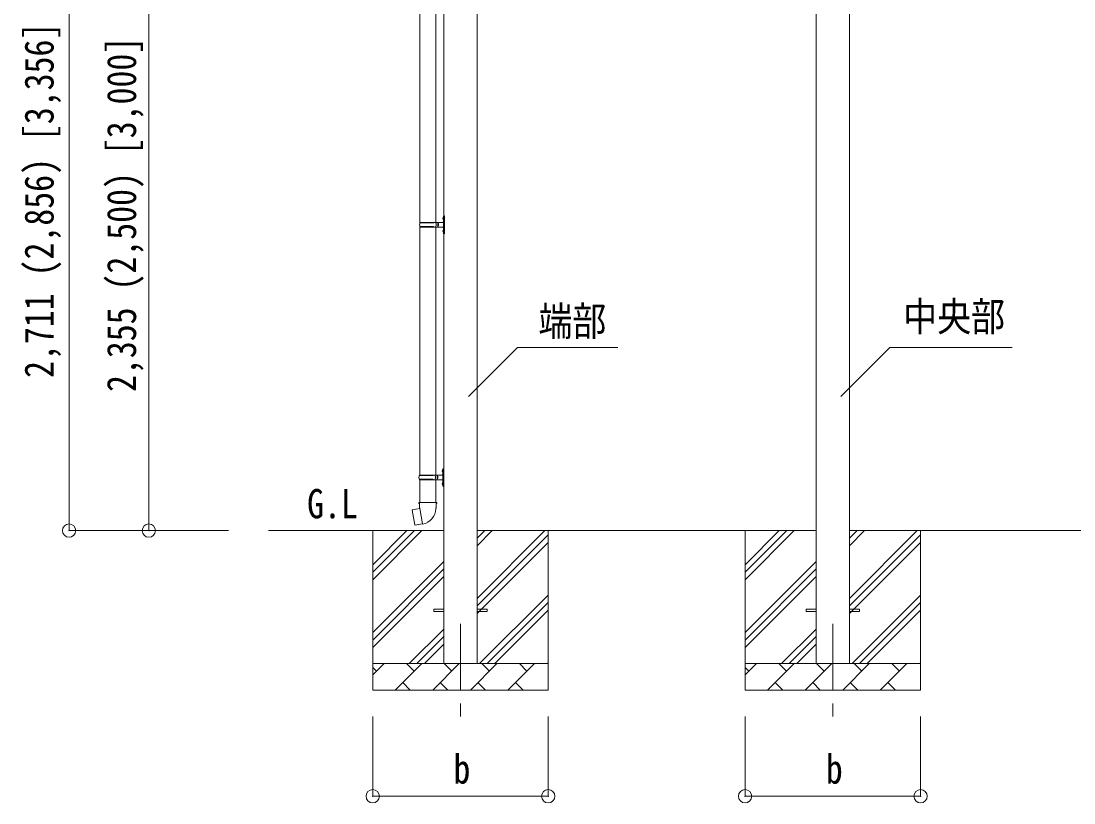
# Model space of a CAD drawing. Units: millimetres at full size, sheet at 1:50; details may follow other scales. Extents: x -14053 to 14053, y -9700 to 9700.
# Drawn here: x 4874 to 8833, y -255 to 2685 of the extents above; entities that cross this region are included whole.
import ezdxf
from ezdxf.enums import TextEntityAlignment as Align

# ---------------------------------------------------------------- set-up
doc = ezdxf.new("R2010")
doc.units = ezdxf.units.MM
doc.header["$LTSCALE"] = 50
doc.header["$PDMODE"] = 32
doc.header["$PDSIZE"] = 50
doc.linetypes.add('CHAIN1', pattern=[8, 5, -1, 1, -1])
for name, color, linetype, lineweight in [('0-2_建具', 4, 'Continuous', 9), ('0-3_階段', 7, 'CHAIN1', 9), ('0-4_設備', 4, 'Continuous', 9), ('0-7_ハッチ', 7, 'Continuous', 9), ('0-8_外構', 6, 'Continuous', 9), ('0-9_敷地', 7, 'Continuous', 9)]:
    doc.layers.add(name, color=color, linetype=linetype, lineweight=lineweight)
doc.styles.add('ＭＳ ゴシック', font='')
doc.styles.get('ＭＳ ゴシック').set_extended_font_data('MS Gothic')

msp = doc.modelspace()

# ---------------------------------------------------------------- linework, layer by layer
at = {"layer": '0-2_建具'}
for p, q in [((7863.9, 3167.97), (7863.9, 268.8)), ((7988.9, 268.8), (7988.9, 3167.97)), ((6463.9, 3121.3), (6463.9, 268.8)), ((6588.9, 268.8), (6588.9, 3121.3)), ((6426.4, 473.3), (6463.9, 473.3)), ((6426.4, 464.3), (6426.4, 473.3)), ((6426.4, 464.3), (6463.9, 464.3)), ((6588.9, 473.3), (6626.4, 473.3)), ((6588.9, 464.3), (6626.4, 464.3)), ((6626.4, 464.3), (6626.4, 473.3)), ((7826.4, 473.3), (7863.9, 473.3)), ((7826.4, 464.3), (7826.4, 473.3)), ((7826.4, 464.3), (7863.9, 464.3)), ((7988.9, 473.3), (8026.4, 473.3)), ((7988.9, 464.3), (8026.4, 464.3)), ((8026.4, 464.3), (8026.4, 473.3))]:
    msp.add_line(p, q, dxfattribs=at)
at = {"layer": '0-3_階段'}
for p, q in [((6526.4, 418.8), (6526.4, 69.8)), ((7926.4, 418.8), (7926.4, 69.8))]:
    msp.add_line(p, q, dxfattribs=at)
at = {"layer": '0-4_設備', "color": 7}
for p, q in [((6463.9, 768.8), (5804.76, 768.8)), ((6196.4, 768.8), (6196.4, 168.8)), ((6196.4, 583.75), (6381.46, 768.8)), ((6196.4, 612.03), (6353.17, 768.8)), ((6196.4, 640.32), (6324.89, 768.8)), ((7863.9, 768.8), (6588.9, 768.8)), ((6588.9, 513.7), (6844, 768.8)), ((6588.9, 711.69), (6646.01, 768.8)), ((6588.9, 739.97), (6617.73, 768.8)), ((6588.9, 485.42), (6856.4, 752.92)), ((6856.4, 768.8), (6856.4, 168.8)), ((7596.4, 768.8), (7596.4, 168.8)), ((7596.4, 583.75), (7781.46, 768.8)), ((7596.4, 612.03), (7753.17, 768.8)), ((7596.4, 640.32), (7724.89, 768.8)), ((9263.9, 768.8), (7988.9, 768.8)), ((7988.9, 513.7), (8244, 768.8)), ((7988.9, 711.69), (8046.01, 768.8)), ((7988.9, 739.97), (8017.73, 768.8)), ((7988.9, 485.42), (8256.4, 752.92)), ((8256.4, 768.8), (8256.4, 168.8)), ((6588.9, 457.13), (6856.4, 724.63)), ((7988.9, 457.13), (8256.4, 724.63)), ((6196.4, 385.76), (6463.9, 653.26)), ((7596.4, 385.76), (7863.9, 653.26)), ((6196.4, 357.47), (6463.9, 624.97)), ((6196.4, 329.19), (6463.9, 596.69)), ((7596.4, 357.47), (7863.9, 624.97)), ((7596.4, 329.19), (7863.9, 596.69)), ((6598.56, 268.8), (6856.4, 526.64)), ((7998.56, 268.8), (8256.4, 526.64)), ((6626.85, 268.8), (6856.4, 498.36)), ((8026.85, 268.8), (8256.4, 498.36)), ((6655.13, 268.8), (6856.4, 470.07)), ((8055.13, 268.8), (8256.4, 470.07)), ((6334, 268.8), (6463.9, 398.7)), ((7734, 268.8), (7863.9, 398.7)), ((6362.29, 268.8), (6463.9, 370.42)), ((7762.29, 268.8), (7863.9, 370.42)), ((6390.57, 268.8), (6463.9, 342.13)), ((7790.57, 268.8), (7863.9, 342.13)), ((6196.4, 268.8), (6856.4, 268.8)), ((6196.4, 225.91), (6239.3, 268.8)), ((6210.74, 240.24), (6196.4, 254.58)), ((6280.72, 168.8), (6380.72, 268.8)), ((6352.17, 240.24), (6323.61, 268.8)), ((6422.14, 168.8), (6522.14, 268.8)), ((6493.59, 240.24), (6465.03, 268.8)), ((6563.56, 168.8), (6663.56, 268.8)), ((6635.01, 240.24), (6606.46, 268.8)), ((6704.98, 168.8), (6804.98, 268.8)), ((6776.43, 240.24), (6747.88, 268.8)), ((6853.12, 268.8), (6856.4, 272.08)), ((7596.4, 268.8), (8256.4, 268.8)), ((7596.4, 225.91), (7639.3, 268.8)), ((7610.74, 240.24), (7596.4, 254.58)), ((7680.72, 168.8), (7780.72, 268.8)), ((7752.17, 240.24), (7723.61, 268.8)), ((7822.14, 168.8), (7922.14, 268.8)), ((7893.59, 240.24), (7865.03, 268.8)), ((7963.56, 168.8), (8063.56, 268.8)), ((8035.01, 240.24), (8006.46, 268.8)), ((8104.98, 168.8), (8204.98, 268.8)), ((8176.43, 240.24), (8147.88, 268.8)), ((8253.12, 268.8), (8256.4, 272.08)), ((6856.4, 168.8), (6196.4, 168.8)), ((6309.27, 197.35), (6337.83, 168.8)), ((6450.69, 197.35), (6479.25, 168.8)), ((6592.12, 197.35), (6620.67, 168.8)), ((6733.54, 197.35), (6762.09, 168.8)), ((8256.4, 168.8), (7596.4, 168.8)), ((7709.27, 197.35), (7737.83, 168.8)), ((7850.69, 197.35), (7879.25, 168.8)), ((7992.12, 197.35), (8020.67, 168.8)), ((8133.54, 197.35), (8162.09, 168.8))]:
    msp.add_line(p, q, dxfattribs=at)
at = {"layer": '0-7_ハッチ', "color": 6}
for p, q in [((8140.95, 1456.76), (7956.78, 1272.59)), ((8600.7, 1456.76), (8140.95, 1456.76))]:
    msp.add_line(p, q, dxfattribs=at)
msp.add_lwpolyline([(7117.69, 1456.76), (6740.95, 1456.76), (6556.78, 1272.59)], dxfattribs=at)
at = {"layer": '0-8_外構'}
for p, q in [((5054.76, 3479.75), (5054.76, 768.8)), ((5354.76, 3123.8), (5354.76, 768.8)), ((5054.76, 768.8), (5654.76, 768.8)), ((5354.76, 768.8), (5654.76, 768.8)), ((6196.4, -230.2), (6196.4, 69.8)), ((6856.4, -230.2), (6856.4, 69.8)), ((7596.4, -230.2), (7596.4, 69.8)), ((8256.4, -230.2), (8256.4, 69.8)), ((6196.4, -230.2), (6856.4, -230.2)), ((7596.4, -230.2), (8256.4, -230.2))]:
    msp.add_line(p, q, dxfattribs=at)
for p in [(5054.76, 768.8), (5354.76, 768.8), (6196.4, -230.2), (6856.4, -230.2), (7596.4, -230.2), (8256.4, -230.2)]:
    msp.add_point(p, dxfattribs=at)
at = {"layer": '0-9_敷地'}
for p, q in [((6373.9, 2859.8), (6373.9, 1927.8)), ((6433.9, 2859.8), (6433.9, 1927.8)), ((6460.1, 1944.95), (6462.15, 1943.95)), ((6461.37, 1946.95), (6462, 1946.95)), ((6461.37, 1946.95), (6461.37, 1938.65)), ((6462, 1946.95), (6462, 1938.65)), ((6462, 1946.95), (6462.4, 1946.55)), ((6462.15, 1943.95), (6462.76, 1942.8)), ((6462.4, 1950.8), (6465.4, 1952.3)), ((6462.4, 1950.8), (6462.4, 1918.8)), ((6462.4, 1946.55), (6462.4, 1939.05)), ((6465.4, 1952.3), (6465.4, 1918.8)), ((6465.4, 1952.3), (6466.4, 1952.3)), ((6466.4, 1952.3), (6466.4, 1918.8)), ((6373.4, 1925.8), (6423.74, 1925.8)), ((6373.4, 1911.8), (6423.74, 1911.8)), ((6373.9, 1909.81), (6373.9, 977.8)), ((6374.4, 1927.8), (6460.4, 1927.8)), ((6374.4, 1927.8), (6374.4, 1925.8)), ((6374.4, 1909.8), (6374.4, 1911.8)), ((6374.4, 1909.8), (6460.4, 1909.8)), ((6433.4, 1927.8), (6433.4, 1923.3)), ((6433.4, 1923.3), (6435.4, 1923.3)), ((6433.4, 1909.8), (6433.4, 1914.3)), ((6433.4, 1914.3), (6435.4, 1914.3)), ((6433.9, 1909.81), (6433.9, 977.8)), ((6435.4, 1923.3), (6435.4, 1918.8)), ((6435.4, 1914.3), (6435.4, 1918.8)), ((6441.4, 1927.8), (6441.4, 1918.8)), ((6441.4, 1923.3), (6444.4, 1923.3)), ((6441.4, 1909.8), (6441.4, 1918.8)), ((6441.4, 1914.3), (6444.4, 1914.3)), ((6444.4, 1923.3), (6444.4, 1918.8)), ((6444.4, 1914.3), (6444.4, 1918.8)), ((6461.37, 1938.65), (6462, 1938.65)), ((6462, 1938.65), (6462.4, 1939.05)), ((6462.4, 1886.8), (6462.4, 1918.8)), ((6465.4, 1885.3), (6465.4, 1918.8)), ((6466.4, 1885.3), (6466.4, 1918.8)), ((6460.1, 1896.95), (6462.15, 1895.95)), ((6461.37, 1898.95), (6462, 1898.95)), ((6461.37, 1898.95), (6461.37, 1890.65)), ((6461.37, 1890.65), (6462, 1890.65)), ((6462, 1898.95), (6462, 1890.65)), ((6462, 1898.95), (6462.4, 1898.55)), ((6462, 1890.65), (6462.4, 1891.05)), ((6462.15, 1895.95), (6462.76, 1894.8)), ((6462.4, 1898.55), (6462.4, 1891.05)), ((6462.4, 1886.8), (6465.4, 1885.3)), ((6465.4, 1885.3), (6466.4, 1885.3)), ((6457.6, 994.95), (6459.65, 993.95)), ((6458.87, 996.95), (6459.5, 996.95)), ((6458.87, 996.95), (6458.87, 988.65)), ((6459.5, 996.95), (6459.5, 988.65)), ((6459.5, 996.95), (6459.9, 996.55)), ((6459.65, 993.95), (6460.26, 992.8)), ((6459.9, 1000.8), (6462.9, 1002.3)), ((6459.9, 1000.8), (6459.9, 968.8)), ((6459.9, 996.55), (6459.9, 989.05)), ((6462.9, 1002.3), (6462.9, 968.8)), ((6462.9, 1002.3), (6463.9, 1002.3)), ((6463.9, 1002.3), (6463.9, 968.8)), ((6370.9, 975.8), (6421.24, 975.8)), ((6370.9, 961.8), (6421.24, 961.8)), ((6371.9, 977.8), (6457.9, 977.8)), ((6371.9, 977.8), (6371.9, 975.8)), ((6371.9, 959.8), (6371.9, 961.8)), ((6371.9, 959.8), (6457.9, 959.8)), ((6373.9, 959.8), (6373.9, 874.87)), ((6430.9, 977.8), (6430.9, 973.3)), ((6430.9, 973.3), (6432.9, 973.3)), ((6430.9, 959.8), (6430.9, 964.3)), ((6430.9, 964.3), (6432.9, 964.3)), ((6432.9, 973.3), (6432.9, 968.8)), ((6432.9, 964.3), (6432.9, 968.8)), ((6433.9, 959.8), (6433.9, 874.87)), ((6438.9, 977.8), (6438.9, 968.8)), ((6438.9, 973.3), (6441.9, 973.3)), ((6438.9, 959.8), (6438.9, 968.8)), ((6438.9, 964.3), (6441.9, 964.3)), ((6441.9, 973.3), (6441.9, 968.8)), ((6441.9, 964.3), (6441.9, 968.8)), ((6458.87, 988.65), (6459.5, 988.65)), ((6459.5, 988.65), (6459.9, 989.05)), ((6459.9, 936.8), (6459.9, 968.8)), ((6462.9, 935.3), (6462.9, 968.8)), ((6463.9, 935.3), (6463.9, 968.8)), ((6457.6, 946.95), (6459.65, 945.95)), ((6458.87, 948.95), (6459.5, 948.95)), ((6458.87, 948.95), (6458.87, 940.65)), ((6458.87, 940.65), (6459.5, 940.65)), ((6459.5, 948.95), (6459.5, 940.65)), ((6459.5, 948.95), (6459.9, 948.55)), ((6459.5, 940.65), (6459.9, 941.05)), ((6459.65, 945.95), (6460.26, 944.8)), ((6459.9, 948.55), (6459.9, 941.05)), ((6459.9, 936.8), (6462.9, 935.3)), ((6462.9, 935.3), (6463.9, 935.3)), ((6372.05, 874.87), (6369.9, 874.09)), ((6369.9, 874.09), (6369.9, 870.47)), ((6372.05, 874.87), (6403.9, 874.87)), ((6372.05, 874.87), (6372.15, 869.66)), ((6435.75, 874.87), (6403.9, 874.87)), ((6435.75, 874.87), (6437.9, 874.09)), ((6437.9, 874.09), (6437.9, 870.47)), ((6345.44, 846.42), (6344.64, 845.25)), ((6344.64, 845.25), (6354.26, 790.69)), ((6373.31, 851.67), (6345.44, 846.42)), ((6358.19, 849.02), (6357.98, 848.78)), ((6369.9, 870.47), (6372.15, 869.66)), ((6372.15, 869.66), (6372.4, 854.87)), ((6372.4, 854.87), (6373.75, 852.87)), ((6383.67, 794.37), (6373.53, 851.85)), ((6373.56, 852.67), (6373.56, 851.96)), ((6373.75, 852.87), (6373.72, 852.87)), ((6434.09, 852.93), (6434.02, 850.77)), ((6435.41, 854.87), (6434.09, 852.93)), ((6437.9, 870.47), (6435.66, 869.66)), ((6368.28, 791.78), (6368, 791.94)), ((6383.97, 793.61), (6383.73, 794.27))]:
    msp.add_line(p, q, dxfattribs=at)
for points in [[(6460.1, 1940.65), (6462.15, 1941.65), (6462.76, 1942.8)], [(6460.1, 1892.65), (6462.15, 1893.65), (6462.76, 1894.8)], [(6457.6, 990.65), (6459.65, 991.65), (6460.26, 992.8)], [(6457.6, 942.65), (6459.65, 943.65), (6460.26, 944.8)], [(6435.75, 874.87), (6435.66, 869.66), (6435.41, 854.87)], [(6360.43, 849.24), (6360.15, 849.39), (6358.19, 849.02)], [(6383.4, 794.47), (6355.42, 789.87), (6354.26, 790.69)], [(6370.47, 792.34), (6370.25, 792.1), (6368.28, 791.78)]]:
    msp.add_lwpolyline(points, dxfattribs=at)
for centre, radius, start, end in [((6465.7, 1942.8), 6, 136.21765, 223.78235), ((6422.15, 1918.8), 49.25, 171.82876, 180.00002), ((6422.15, 1918.8), 49.25, 180.00002, 188.17127), ((6423.74, 1927.8), 2, 270, 359.99998), ((6423.74, 1909.8), 2, 0.00005, 90.00004), ((6460.4, 1929.8), 2, 270, 359.99998), ((6460.4, 1907.8), 2, 0.00005, 90.00004), ((6465.7, 1894.8), 6, 136.21765, 223.78235), ((6463.2, 992.8), 6, 136.21765, 223.78235), ((6419.65, 968.8), 49.25, 171.82876, 180.00002), ((6419.65, 968.8), 49.25, 180.00002, 188.17127), ((6421.24, 977.8), 2, 270, 359.99998), ((6421.24, 959.8), 2, 0.00005, 90.00004), ((6457.9, 979.8), 2, 270, 359.99998), ((6457.9, 957.8), 2, 0.00005, 90.00004), ((6463.2, 944.8), 6, 136.21765, 223.78235), ((6373.26, 851.96), 0.3, 280.66842, 0), ((6373.76, 852.67), 0.2, 100, 180), ((6373.75, 852.87), 60.3, 279.96938, 358), ((6383.45, 794.17), 0.3, 20, 99.33158), ((6384.16, 793.68), 0.2, 200, 279.96938)]:
    msp.add_arc(centre, radius, start, end, dxfattribs=at)

# ---------------------------------------------------------------- texts
at = {"layer": '0-7_ハッチ', "style": 'ＭＳ ゴシック', "width": 0.85}
for s, p in [('端部', (6819.48, 1468.39)), ('中央部', (8191.08, 1485.55)), ('G.L', (5949.74, 782.25))]:
    msp.add_text(s, height=110, dxfattribs=at).set_placement(p, align=Align.BOTTOM_LEFT)
at = {"layer": '0-8_外構', "color": 7, "style": 'ＭＳ ゴシック', "width": 0.85}
for s, p in [('2,711 (2,856) [3,356]', (5029.76, 1343.02)), ('2,355 (2,500) [3,000]', (5339.76, 1290.05))]:
    msp.add_text(s, height=110, rotation=90, dxfattribs=at).set_placement(p, align=Align.BOTTOM_LEFT)
for p in [(6500.15, -215.2), (7900.15, -215.2)]:
    msp.add_text('b', height=110, dxfattribs=at).set_placement(p, align=Align.BOTTOM_LEFT)

doc.saveas('drawing.dxf')
